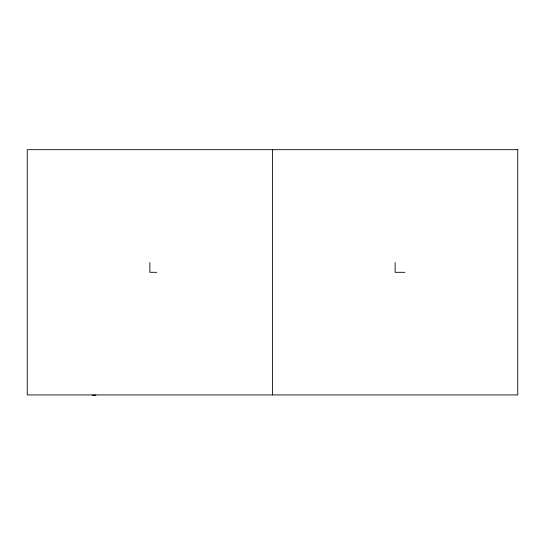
<?xml version="1.0" encoding="UTF-8"?>
<svg xmlns="http://www.w3.org/2000/svg" width="545" height="545" viewBox="0 0 545 545"><rect width="100%" height="100%" fill="white"/><g stroke="black" fill="none" stroke-linecap="round" stroke-linejoin="round"><path stroke-width="0.82" d="M92.207 395.316L95.906 395.125M156.81 272.309L149.875 272.309L149.875 262.499M404.935 272.309L395.125 272.309L395.125 262.499M272.5 149.684L272.5 394.934M517.75 149.684L27.25 149.684L27.25 394.934L517.75 394.934L517.75 149.684"/></g></svg>
